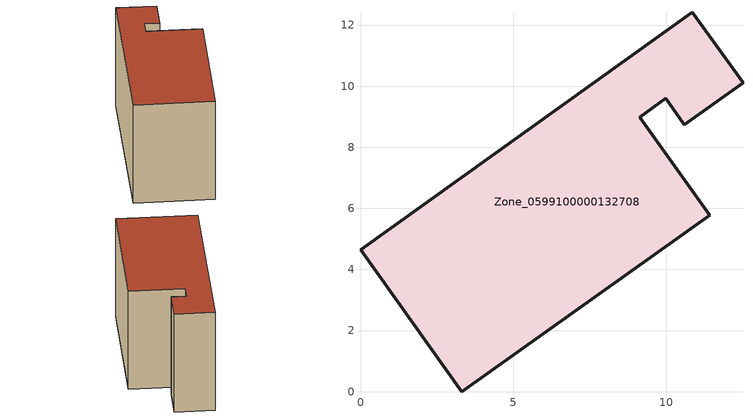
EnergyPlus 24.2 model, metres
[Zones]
Zone_0599100000132708
 floor ground (C_G): 3.31,0 0,4.64 10.87,12.42 12.52,10.11 10.6,8.74 9.99,9.6 9.14,8.99 11.43,5.78 z0
 wall outside (C_F): 9.99,9.6 10.6,8.74 12.52,10.11 10.87,12.42 0,4.64 3.31,0 11.43,5.78 9.14,8.99 9.99,9.6 z0:7.8
 roof outside (C_R): 3.31,0 11.43,5.78 9.14,8.99 9.99,9.6 10.6,8.74 12.52,10.11 10.87,12.42 0,4.64 z7.8
[BUILDING]
Pand.0599100000132708: North Axis=0; Terrain=City; Loads Convergence Tolerance Value=0.04; Temperature Convergence Tolerance Value=0.4; Solar Distribution=FullExterior; Maximum Number of Warmup Days=25; Minimum Number of Warmup Days=1
[Site:Location]
Rotterdam.The.Hague.AP_ZH_NLD Design_Conditions: Latitude=51.96; Longitude=4.45; Time Zone=1; Elevation=-4.5
[SITE:GROUNDTEMPERATURE:BUILDINGSURFACE]
18, 18, 18, 18, 18, 18, 18, 18, 18, 18, 18, 18
[MATERIAL] Thermal Absorptance=0.9; Solar Absorptance=0.7; Visible Absorptance=0.7
Name | Roughness | Thickness | Conductivity | Density | Specific Heat
G.TI.1975-1991 | MediumSmooth | 0.15 | 0.288461 | 540 | 1210
F.TI.1975-1991 | Rough | 0.3 | 0.230769 | 1920 | 840
R.TI.1975-1991 | MediumRough | 0.2 | 0.153846 | 1500 | 1000
[CONSTRUCTION]
C_G: G.TI.1975-1991
C_F: F.TI.1975-1991
C_R: R.TI.1975-1991
[ZONE]
Zone_0599100000132708: Type=1; Multiplier=1; Ceiling Height=Autocalculate; Volume=Autocalculate; Floor Area=autocalculate; Part of Total Floor Area=Yes
[ZONEINFILTRATION:DESIGNFLOWRATE]
Infil_Zone_0599100000132708: Zone or ZoneList or Space or SpaceList=Zone_0599100000132708; Schedule=AlwaysOn; Design Flow Rate Calculation Method=Flow/Area; Flow Rate per Floor Area=0.003; Constant Term Coefficient=1; Temperature Term Coefficient=0; Velocity Term Coefficient=0; Velocity Squared Term Coefficient=0
[HVACTEMPLATE:ZONE:IDEALLOADSAIRSYSTEM]
Zone_0599100000132708: Maximum Heating Supply Air Temperature=50; Minimum Cooling Supply Air Temperature=13; Maximum Heating Supply Air Humidity Ratio=0.0156; Minimum Cooling Supply Air Humidity Ratio=0.0077; Heating Limit=NoLimit; Cooling Limit=NoLimit; Dehumidification Control Type=ConstantSensibleHeatRatio; Cooling Sensible Heat Ratio=0.7; Dehumidification Setpoint=60; Humidification Control Type=None; Humidification Setpoint=30; Outdoor Air Method=None; Outdoor Air Flow Rate per Person=0.00944; Outdoor Air Flow Rate per Zone Floor Area=0; Outdoor Air Flow Rate per Zone=0; Demand Controlled Ventilation Type=None; Outdoor Air Economizer Type=NoEconomizer; Heat Recovery Type=None; Sensible Heat Recovery Effectiveness=0.7; Latent Heat Recovery Effectiveness=0.65
[ZONECONTROL:THERMOSTAT]
ThermostatControl_Zone_0599100000132708: Zone or ZoneList=Zone_0599100000132708; Control Type Schedule=DualSetpointControlType; Control 1=Thermostat_Zone_0599100000132708; Temperature Difference Between Cutout And Setpoint=0
[THERMOSTATSETPOINT:DUALSETPOINT]
Thermostat_Zone_0599100000132708: Heating Setpoint Temperature Schedule=HeatingSetpoint_Zone_0599100000132708; Cooling Setpoint Temperature Schedule=CoolingSetpoint_Zone_0599100000132708
[SCHEDULE:COMPACT]
HeatingSetpoint_Zone_0599100000132708: Through: 12/31, For: AllDays, Until: 24:00, 21
CoolingSetpoint_Zone_0599100000132708: Through: 12/31, For: AllDays, Until: 24:00, 24
DualSetpointControlType: Through: 12/31, For: AllDays, Until: 24:00, 4
AlwaysOn: Through: 12/31, For: AllDays, Until: 24:00, 1
